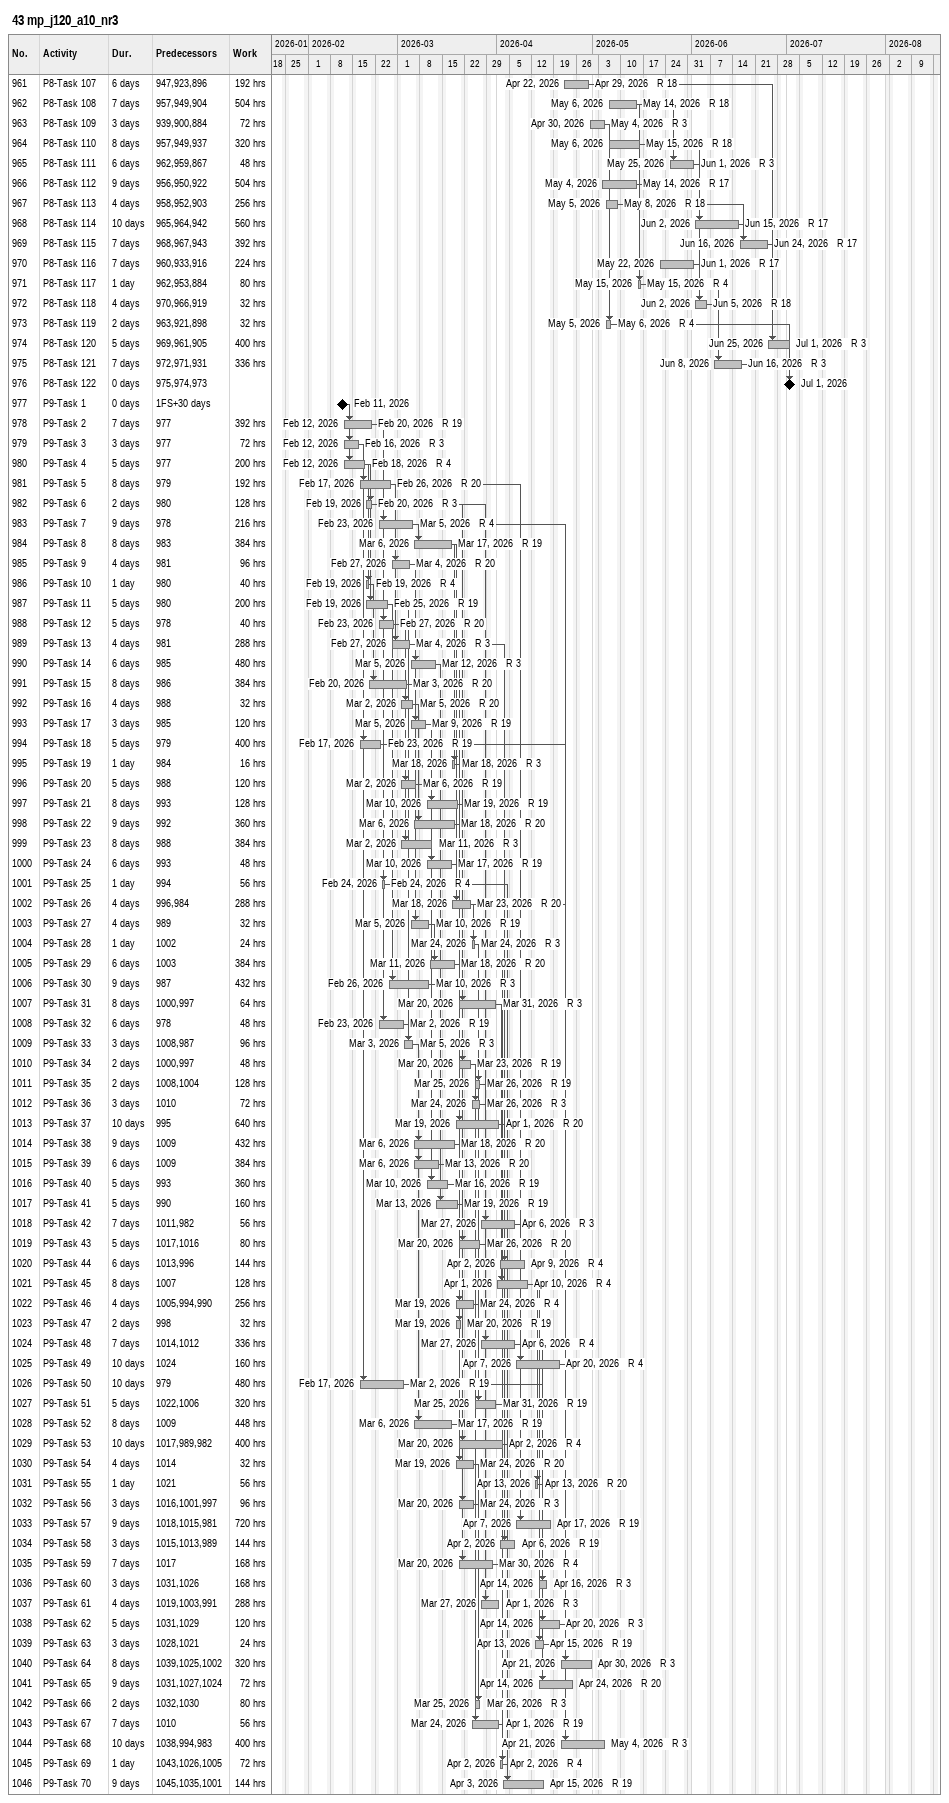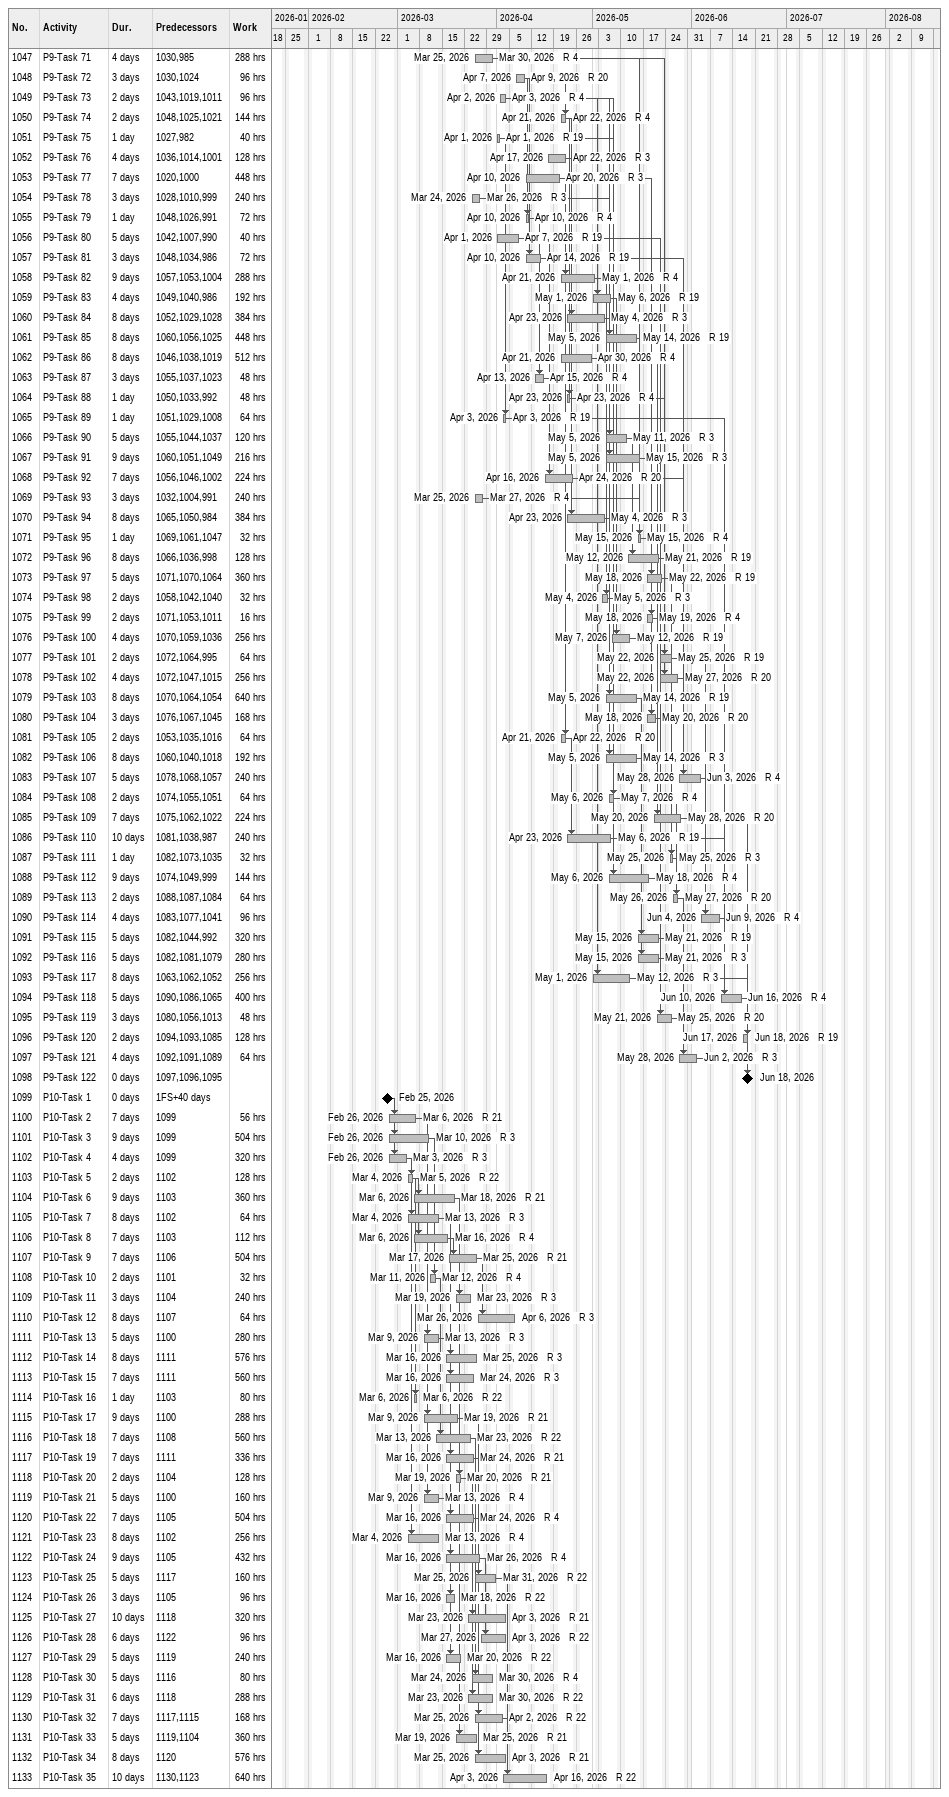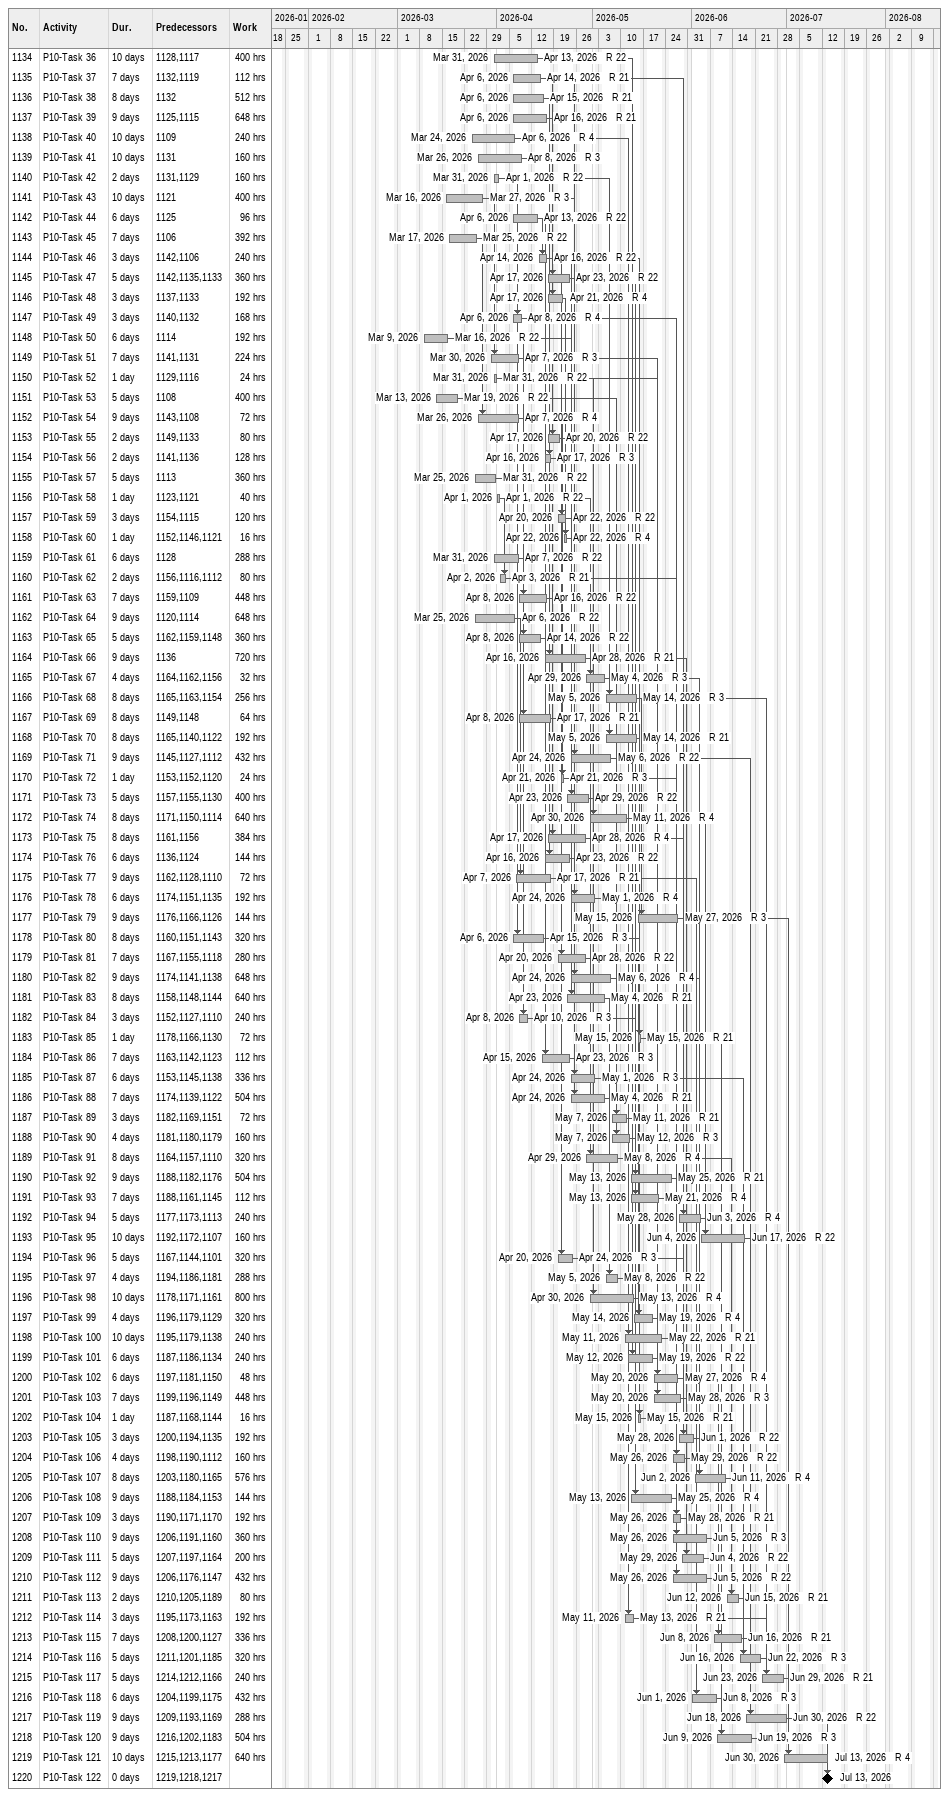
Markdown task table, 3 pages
43 mp_j120_a10_nr3

| ID | Task | Duration | Start | Finish | Predecessors | Resources | Work (h) |
|---|---|---|---|---|---|---|---|
| 961 | P8-Task 107 | 6d | 2026-04-22 | 2026-04-29 | 947, 923, 896 | R 18 | 192 |
| 962 | P8-Task 108 | 7d | 2026-05-06 | 2026-05-14 | 957, 949, 904 | R 18 | 504 |
| 963 | P8-Task 109 | 3d | 2026-04-30 | 2026-05-04 | 939, 900, 884 | R 3 | 72 |
| 964 | P8-Task 110 | 8d | 2026-05-06 | 2026-05-15 | 957, 949, 937 | R 18 | 320 |
| 965 | P8-Task 111 | 6d | 2026-05-25 | 2026-06-01 | 962, 959, 867 | R 3 | 48 |
| 966 | P8-Task 112 | 9d | 2026-05-04 | 2026-05-14 | 956, 950, 922 | R 17 | 504 |
| 967 | P8-Task 113 | 4d | 2026-05-05 | 2026-05-08 | 958, 952, 903 | R 18 | 256 |
| 968 | P8-Task 114 | 10d | 2026-06-02 | 2026-06-15 | 965, 964, 942 | R 17 | 560 |
| 969 | P8-Task 115 | 7d | 2026-06-16 | 2026-06-24 | 968, 967, 943 | R 17 | 392 |
| 970 | P8-Task 116 | 7d | 2026-05-22 | 2026-06-01 | 960, 933, 916 | R 17 | 224 |
| 971 | P8-Task 117 | 1d | 2026-05-15 | 2026-05-15 | 962, 953, 884 | R 4 | 80 |
| 972 | P8-Task 118 | 4d | 2026-06-02 | 2026-06-05 | 970, 966, 919 | R 18 | 32 |
| 973 | P8-Task 119 | 2d | 2026-05-05 | 2026-05-06 | 963, 921, 898 | R 4 | 32 |
| 974 | P8-Task 120 | 5d | 2026-06-25 | 2026-07-01 | 969, 961, 905 | R 3 | 400 |
| 975 | P8-Task 121 | 7d | 2026-06-08 | 2026-06-16 | 972, 971, 931 | R 3 | 336 |
| 976 | P8-Task 122 | 0d | 2026-07-01 | 2026-07-01 | 975, 974, 973 |  |  |
| 977 | P9-Task 1 | 0d | 2026-02-11 | 2026-02-11 | 1FS+30d |  |  |
| 978 | P9-Task 2 | 7d | 2026-02-12 | 2026-02-20 | 977 | R 19 | 392 |
| 979 | P9-Task 3 | 3d | 2026-02-12 | 2026-02-16 | 977 | R 3 | 72 |
| 980 | P9-Task 4 | 5d | 2026-02-12 | 2026-02-18 | 977 | R 4 | 200 |
| 981 | P9-Task 5 | 8d | 2026-02-17 | 2026-02-26 | 979 | R 20 | 192 |
| 982 | P9-Task 6 | 2d | 2026-02-19 | 2026-02-20 | 980 | R 3 | 128 |
| 983 | P9-Task 7 | 9d | 2026-02-23 | 2026-03-05 | 978 | R 4 | 216 |
| 984 | P9-Task 8 | 8d | 2026-03-06 | 2026-03-17 | 983 | R 19 | 384 |
| 985 | P9-Task 9 | 4d | 2026-02-27 | 2026-03-04 | 981 | R 20 | 96 |
| 986 | P9-Task 10 | 1d | 2026-02-19 | 2026-02-19 | 980 | R 4 | 40 |
| 987 | P9-Task 11 | 5d | 2026-02-19 | 2026-02-25 | 980 | R 19 | 200 |
| 988 | P9-Task 12 | 5d | 2026-02-23 | 2026-02-27 | 978 | R 20 | 40 |
| 989 | P9-Task 13 | 4d | 2026-02-27 | 2026-03-04 | 981 | R 3 | 288 |
| 990 | P9-Task 14 | 6d | 2026-03-05 | 2026-03-12 | 985 | R 3 | 480 |
| 991 | P9-Task 15 | 8d | 2026-02-20 | 2026-03-03 | 986 | R 20 | 384 |
| 992 | P9-Task 16 | 4d | 2026-03-02 | 2026-03-05 | 988 | R 20 | 32 |
| 993 | P9-Task 17 | 3d | 2026-03-05 | 2026-03-09 | 985 | R 19 | 120 |
| 994 | P9-Task 18 | 5d | 2026-02-17 | 2026-02-23 | 979 | R 19 | 400 |
| 995 | P9-Task 19 | 1d | 2026-03-18 | 2026-03-18 | 984 | R 3 | 16 |
| 996 | P9-Task 20 | 5d | 2026-03-02 | 2026-03-06 | 988 | R 19 | 120 |
| 997 | P9-Task 21 | 8d | 2026-03-10 | 2026-03-19 | 993 | R 19 | 128 |
| 998 | P9-Task 22 | 9d | 2026-03-06 | 2026-03-18 | 992 | R 20 | 360 |
| 999 | P9-Task 23 | 8d | 2026-03-02 | 2026-03-11 | 988 | R 3 | 384 |
| 1000 | P9-Task 24 | 6d | 2026-03-10 | 2026-03-17 | 993 | R 19 | 48 |
| 1001 | P9-Task 25 | 1d | 2026-02-24 | 2026-02-24 | 994 | R 4 | 56 |
| 1002 | P9-Task 26 | 4d | 2026-03-18 | 2026-03-23 | 996, 984 | R 20 | 288 |
| 1003 | P9-Task 27 | 4d | 2026-03-05 | 2026-03-10 | 989 | R 19 | 32 |
| 1004 | P9-Task 28 | 1d | 2026-03-24 | 2026-03-24 | 1002 | R 3 | 24 |
| 1005 | P9-Task 29 | 6d | 2026-03-11 | 2026-03-18 | 1003 | R 20 | 384 |
| 1006 | P9-Task 30 | 9d | 2026-02-26 | 2026-03-10 | 987 | R 3 | 432 |
| 1007 | P9-Task 31 | 8d | 2026-03-20 | 2026-03-31 | 1000, 997 | R 3 | 64 |
| 1008 | P9-Task 32 | 6d | 2026-02-23 | 2026-03-02 | 978 | R 19 | 48 |
| 1009 | P9-Task 33 | 3d | 2026-03-03 | 2026-03-05 | 1008, 987 | R 3 | 96 |
| 1010 | P9-Task 34 | 2d | 2026-03-20 | 2026-03-23 | 1000, 997 | R 19 | 48 |
| 1011 | P9-Task 35 | 2d | 2026-03-25 | 2026-03-26 | 1008, 1004 | R 19 | 128 |
| 1012 | P9-Task 36 | 3d | 2026-03-24 | 2026-03-26 | 1010 | R 3 | 72 |
| 1013 | P9-Task 37 | 10d | 2026-03-19 | 2026-04-01 | 995 | R 20 | 640 |
| 1014 | P9-Task 38 | 9d | 2026-03-06 | 2026-03-18 | 1009 | R 20 | 432 |
| 1015 | P9-Task 39 | 6d | 2026-03-06 | 2026-03-13 | 1009 | R 20 | 384 |
| 1016 | P9-Task 40 | 5d | 2026-03-10 | 2026-03-16 | 993 | R 19 | 360 |
| 1017 | P9-Task 41 | 5d | 2026-03-13 | 2026-03-19 | 990 | R 19 | 160 |
| 1018 | P9-Task 42 | 7d | 2026-03-27 | 2026-04-06 | 1011, 982 | R 3 | 56 |
| 1019 | P9-Task 43 | 5d | 2026-03-20 | 2026-03-26 | 1017, 1016 | R 20 | 80 |
| 1020 | P9-Task 44 | 6d | 2026-04-02 | 2026-04-09 | 1013, 996 | R 4 | 144 |
| 1021 | P9-Task 45 | 8d | 2026-04-01 | 2026-04-10 | 1007 | R 4 | 128 |
| 1022 | P9-Task 46 | 4d | 2026-03-19 | 2026-03-24 | 1005, 994, 990 | R 4 | 256 |
| 1023 | P9-Task 47 | 2d | 2026-03-19 | 2026-03-20 | 998 | R 19 | 32 |
| 1024 | P9-Task 48 | 7d | 2026-03-27 | 2026-04-06 | 1014, 1012 | R 4 | 336 |
| 1025 | P9-Task 49 | 10d | 2026-04-07 | 2026-04-20 | 1024 | R 4 | 160 |
| 1026 | P9-Task 50 | 10d | 2026-02-17 | 2026-03-02 | 979 | R 19 | 480 |
| 1027 | P9-Task 51 | 5d | 2026-03-25 | 2026-03-31 | 1022, 1006 | R 19 | 320 |
| 1028 | P9-Task 52 | 8d | 2026-03-06 | 2026-03-17 | 1009 | R 19 | 448 |
| 1029 | P9-Task 53 | 10d | 2026-03-20 | 2026-04-02 | 1017, 989, 982 | R 4 | 400 |
| 1030 | P9-Task 54 | 4d | 2026-03-19 | 2026-03-24 | 1014 | R 20 | 32 |
| 1031 | P9-Task 55 | 1d | 2026-04-13 | 2026-04-13 | 1021 | R 20 | 56 |
| 1032 | P9-Task 56 | 3d | 2026-03-20 | 2026-03-24 | 1016, 1001, 997 | R 3 | 96 |
| 1033 | P9-Task 57 | 9d | 2026-04-07 | 2026-04-17 | 1018, 1015, 981 | R 19 | 720 |
| 1034 | P9-Task 58 | 3d | 2026-04-02 | 2026-04-06 | 1015, 1013, 989 | R 19 | 144 |
| 1035 | P9-Task 59 | 7d | 2026-03-20 | 2026-03-30 | 1017 | R 4 | 168 |
| 1036 | P9-Task 60 | 3d | 2026-04-14 | 2026-04-16 | 1031, 1026 | R 3 | 168 |
| 1037 | P9-Task 61 | 4d | 2026-03-27 | 2026-04-01 | 1019, 1003, 991 | R 3 | 288 |
| 1038 | P9-Task 62 | 5d | 2026-04-14 | 2026-04-20 | 1031, 1029 | R 3 | 120 |
| 1039 | P9-Task 63 | 3d | 2026-04-13 | 2026-04-15 | 1028, 1021 | R 19 | 24 |
| 1040 | P9-Task 64 | 8d | 2026-04-21 | 2026-04-30 | 1039, 1025, 1002 | R 3 | 320 |
| 1041 | P9-Task 65 | 9d | 2026-04-14 | 2026-04-24 | 1031, 1027, 1024 | R 20 | 72 |
| 1042 | P9-Task 66 | 2d | 2026-03-25 | 2026-03-26 | 1032, 1030 | R 3 | 80 |
| 1043 | P9-Task 67 | 7d | 2026-03-24 | 2026-04-01 | 1010 | R 19 | 56 |
| 1044 | P9-Task 68 | 10d | 2026-04-21 | 2026-05-04 | 1038, 994, 983 | R 3 | 400 |
| 1045 | P9-Task 69 | 1d | 2026-04-02 | 2026-04-02 | 1043, 1026, 1005 | R 4 | 72 |
| 1046 | P9-Task 70 | 9d | 2026-04-03 | 2026-04-15 | 1045, 1035, 1001 | R 19 | 144 |
| 1047 | P9-Task 71 | 4d | 2026-03-25 | 2026-03-30 | 1030, 985 | R 4 | 288 |
| 1048 | P9-Task 72 | 3d | 2026-04-07 | 2026-04-09 | 1030, 1024 | R 20 | 96 |
| 1049 | P9-Task 73 | 2d | 2026-04-02 | 2026-04-03 | 1043, 1019, 1011 | R 4 | 96 |
| 1050 | P9-Task 74 | 2d | 2026-04-21 | 2026-04-22 | 1048, 1025, 1021 | R 4 | 144 |
| 1051 | P9-Task 75 | 1d | 2026-04-01 | 2026-04-01 | 1027, 982 | R 19 | 40 |
| 1052 | P9-Task 76 | 4d | 2026-04-17 | 2026-04-22 | 1036, 1014, 1001 | R 3 | 128 |
| 1053 | P9-Task 77 | 7d | 2026-04-10 | 2026-04-20 | 1020, 1000 | R 3 | 448 |
| 1054 | P9-Task 78 | 3d | 2026-03-24 | 2026-03-26 | 1028, 1010, 999 | R 3 | 240 |
| 1055 | P9-Task 79 | 1d | 2026-04-10 | 2026-04-10 | 1048, 1026, 991 | R 4 | 72 |
| 1056 | P9-Task 80 | 5d | 2026-04-01 | 2026-04-07 | 1042, 1007, 990 | R 19 | 40 |
| 1057 | P9-Task 81 | 3d | 2026-04-10 | 2026-04-14 | 1048, 1034, 986 | R 19 | 72 |
| 1058 | P9-Task 82 | 9d | 2026-04-21 | 2026-05-01 | 1057, 1053, 1004 | R 4 | 288 |
| 1059 | P9-Task 83 | 4d | 2026-05-01 | 2026-05-06 | 1049, 1040, 986 | R 19 | 192 |
| 1060 | P9-Task 84 | 8d | 2026-04-23 | 2026-05-04 | 1052, 1029, 1028 | R 3 | 384 |
| 1061 | P9-Task 85 | 8d | 2026-05-05 | 2026-05-14 | 1060, 1056, 1025 | R 19 | 448 |
| 1062 | P9-Task 86 | 8d | 2026-04-21 | 2026-04-30 | 1046, 1038, 1019 | R 4 | 512 |
| 1063 | P9-Task 87 | 3d | 2026-04-13 | 2026-04-15 | 1055, 1037, 1023 | R 4 | 48 |
| 1064 | P9-Task 88 | 1d | 2026-04-23 | 2026-04-23 | 1050, 1033, 992 | R 4 | 48 |
| 1065 | P9-Task 89 | 1d | 2026-04-03 | 2026-04-03 | 1051, 1029, 1008 | R 19 | 64 |
| 1066 | P9-Task 90 | 5d | 2026-05-05 | 2026-05-11 | 1055, 1044, 1037 | R 3 | 120 |
| 1067 | P9-Task 91 | 9d | 2026-05-05 | 2026-05-15 | 1060, 1051, 1049 | R 3 | 216 |
| 1068 | P9-Task 92 | 7d | 2026-04-16 | 2026-04-24 | 1056, 1046, 1002 | R 20 | 224 |
| 1069 | P9-Task 93 | 3d | 2026-03-25 | 2026-03-27 | 1032, 1004, 991 | R 4 | 240 |
| 1070 | P9-Task 94 | 8d | 2026-04-23 | 2026-05-04 | 1065, 1050, 984 | R 3 | 384 |
| 1071 | P9-Task 95 | 1d | 2026-05-15 | 2026-05-15 | 1069, 1061, 1047 | R 4 | 32 |
| 1072 | P9-Task 96 | 8d | 2026-05-12 | 2026-05-21 | 1066, 1036, 998 | R 19 | 128 |
| 1073 | P9-Task 97 | 5d | 2026-05-18 | 2026-05-22 | 1071, 1070, 1064 | R 19 | 360 |
| 1074 | P9-Task 98 | 2d | 2026-05-04 | 2026-05-05 | 1058, 1042, 1040 | R 3 | 32 |
| 1075 | P9-Task 99 | 2d | 2026-05-18 | 2026-05-19 | 1071, 1053, 1011 | R 4 | 16 |
| 1076 | P9-Task 100 | 4d | 2026-05-07 | 2026-05-12 | 1070, 1059, 1036 | R 19 | 256 |
| 1077 | P9-Task 101 | 2d | 2026-05-22 | 2026-05-25 | 1072, 1064, 995 | R 19 | 64 |
| 1078 | P9-Task 102 | 4d | 2026-05-22 | 2026-05-27 | 1072, 1047, 1015 | R 20 | 256 |
| 1079 | P9-Task 103 | 8d | 2026-05-05 | 2026-05-14 | 1070, 1064, 1054 | R 19 | 640 |
| 1080 | P9-Task 104 | 3d | 2026-05-18 | 2026-05-20 | 1076, 1067, 1045 | R 20 | 168 |
| 1081 | P9-Task 105 | 2d | 2026-04-21 | 2026-04-22 | 1053, 1035, 1016 | R 20 | 64 |
| 1082 | P9-Task 106 | 8d | 2026-05-05 | 2026-05-14 | 1060, 1040, 1018 | R 3 | 192 |
| 1083 | P9-Task 107 | 5d | 2026-05-28 | 2026-06-03 | 1078, 1068, 1057 | R 4 | 240 |
| 1084 | P9-Task 108 | 2d | 2026-05-06 | 2026-05-07 | 1074, 1055, 1051 | R 4 | 64 |
| 1085 | P9-Task 109 | 7d | 2026-05-20 | 2026-05-28 | 1075, 1062, 1022 | R 20 | 224 |
| 1086 | P9-Task 110 | 10d | 2026-04-23 | 2026-05-06 | 1081, 1038, 987 | R 19 | 240 |
| 1087 | P9-Task 111 | 1d | 2026-05-25 | 2026-05-25 | 1082, 1073, 1035 | R 3 | 32 |
| 1088 | P9-Task 112 | 9d | 2026-05-06 | 2026-05-18 | 1074, 1049, 999 | R 4 | 144 |
| 1089 | P9-Task 113 | 2d | 2026-05-26 | 2026-05-27 | 1088, 1087, 1084 | R 20 | 64 |
| 1090 | P9-Task 114 | 4d | 2026-06-04 | 2026-06-09 | 1083, 1077, 1041 | R 4 | 96 |
| 1091 | P9-Task 115 | 5d | 2026-05-15 | 2026-05-21 | 1082, 1044, 992 | R 19 | 320 |
| 1092 | P9-Task 116 | 5d | 2026-05-15 | 2026-05-21 | 1082, 1081, 1079 | R 3 | 280 |
| 1093 | P9-Task 117 | 8d | 2026-05-01 | 2026-05-12 | 1063, 1062, 1052 | R 3 | 256 |
| 1094 | P9-Task 118 | 5d | 2026-06-10 | 2026-06-16 | 1090, 1086, 1065 | R 4 | 400 |
| 1095 | P9-Task 119 | 3d | 2026-05-21 | 2026-05-25 | 1080, 1056, 1013 | R 20 | 48 |
| 1096 | P9-Task 120 | 2d | 2026-06-17 | 2026-06-18 | 1094, 1093, 1085 | R 19 | 128 |
| 1097 | P9-Task 121 | 4d | 2026-05-28 | 2026-06-02 | 1092, 1091, 1089 | R 3 | 64 |
| 1098 | P9-Task 122 | 0d | 2026-06-18 | 2026-06-18 | 1097, 1096, 1095 |  |  |
| 1099 | P10-Task 1 | 0d | 2026-02-25 | 2026-02-25 | 1FS+40d |  |  |
| 1100 | P10-Task 2 | 7d | 2026-02-26 | 2026-03-06 | 1099 | R 21 | 56 |
| 1101 | P10-Task 3 | 9d | 2026-02-26 | 2026-03-10 | 1099 | R 3 | 504 |
| 1102 | P10-Task 4 | 4d | 2026-02-26 | 2026-03-03 | 1099 | R 3 | 320 |
| 1103 | P10-Task 5 | 2d | 2026-03-04 | 2026-03-05 | 1102 | R 22 | 128 |
| 1104 | P10-Task 6 | 9d | 2026-03-06 | 2026-03-18 | 1103 | R 21 | 360 |
| 1105 | P10-Task 7 | 8d | 2026-03-04 | 2026-03-13 | 1102 | R 3 | 64 |
| 1106 | P10-Task 8 | 7d | 2026-03-06 | 2026-03-16 | 1103 | R 4 | 112 |
| 1107 | P10-Task 9 | 7d | 2026-03-17 | 2026-03-25 | 1106 | R 21 | 504 |
| 1108 | P10-Task 10 | 2d | 2026-03-11 | 2026-03-12 | 1101 | R 4 | 32 |
| 1109 | P10-Task 11 | 3d | 2026-03-19 | 2026-03-23 | 1104 | R 3 | 240 |
| 1110 | P10-Task 12 | 8d | 2026-03-26 | 2026-04-06 | 1107 | R 3 | 64 |
| 1111 | P10-Task 13 | 5d | 2026-03-09 | 2026-03-13 | 1100 | R 3 | 280 |
| 1112 | P10-Task 14 | 8d | 2026-03-16 | 2026-03-25 | 1111 | R 3 | 576 |
| 1113 | P10-Task 15 | 7d | 2026-03-16 | 2026-03-24 | 1111 | R 3 | 560 |
| 1114 | P10-Task 16 | 1d | 2026-03-06 | 2026-03-06 | 1103 | R 22 | 80 |
| 1115 | P10-Task 17 | 9d | 2026-03-09 | 2026-03-19 | 1100 | R 21 | 288 |
| 1116 | P10-Task 18 | 7d | 2026-03-13 | 2026-03-23 | 1108 | R 22 | 560 |
| 1117 | P10-Task 19 | 7d | 2026-03-16 | 2026-03-24 | 1111 | R 21 | 336 |
| 1118 | P10-Task 20 | 2d | 2026-03-19 | 2026-03-20 | 1104 | R 21 | 128 |
| 1119 | P10-Task 21 | 5d | 2026-03-09 | 2026-03-13 | 1100 | R 4 | 160 |
| 1120 | P10-Task 22 | 7d | 2026-03-16 | 2026-03-24 | 1105 | R 4 | 504 |
| 1121 | P10-Task 23 | 8d | 2026-03-04 | 2026-03-13 | 1102 | R 4 | 256 |
| 1122 | P10-Task 24 | 9d | 2026-03-16 | 2026-03-26 | 1105 | R 4 | 432 |
| 1123 | P10-Task 25 | 5d | 2026-03-25 | 2026-03-31 | 1117 | R 22 | 160 |
| 1124 | P10-Task 26 | 3d | 2026-03-16 | 2026-03-18 | 1105 | R 22 | 96 |
| 1125 | P10-Task 27 | 10d | 2026-03-23 | 2026-04-03 | 1118 | R 21 | 320 |
| 1126 | P10-Task 28 | 6d | 2026-03-27 | 2026-04-03 | 1122 | R 22 | 96 |
| 1127 | P10-Task 29 | 5d | 2026-03-16 | 2026-03-20 | 1119 | R 22 | 240 |
| 1128 | P10-Task 30 | 5d | 2026-03-24 | 2026-03-30 | 1116 | R 4 | 80 |
| 1129 | P10-Task 31 | 6d | 2026-03-23 | 2026-03-30 | 1118 | R 22 | 288 |
| 1130 | P10-Task 32 | 7d | 2026-03-25 | 2026-04-02 | 1117, 1115 | R 22 | 168 |
| 1131 | P10-Task 33 | 5d | 2026-03-19 | 2026-03-25 | 1119, 1104 | R 21 | 360 |
| 1132 | P10-Task 34 | 8d | 2026-03-25 | 2026-04-03 | 1120 | R 21 | 576 |
| 1133 | P10-Task 35 | 10d | 2026-04-03 | 2026-04-16 | 1130, 1123 | R 22 | 640 |
| 1134 | P10-Task 36 | 10d | 2026-03-31 | 2026-04-13 | 1128, 1117 | R 22 | 400 |
| 1135 | P10-Task 37 | 7d | 2026-04-06 | 2026-04-14 | 1132, 1119 | R 21 | 112 |
| 1136 | P10-Task 38 | 8d | 2026-04-06 | 2026-04-15 | 1132 | R 21 | 512 |
| 1137 | P10-Task 39 | 9d | 2026-04-06 | 2026-04-16 | 1125, 1115 | R 21 | 648 |
| 1138 | P10-Task 40 | 10d | 2026-03-24 | 2026-04-06 | 1109 | R 4 | 240 |
| 1139 | P10-Task 41 | 10d | 2026-03-26 | 2026-04-08 | 1131 | R 3 | 160 |
| 1140 | P10-Task 42 | 2d | 2026-03-31 | 2026-04-01 | 1131, 1129 | R 22 | 160 |
| 1141 | P10-Task 43 | 10d | 2026-03-16 | 2026-03-27 | 1121 | R 3 | 400 |
| 1142 | P10-Task 44 | 6d | 2026-04-06 | 2026-04-13 | 1125 | R 22 | 96 |
| 1143 | P10-Task 45 | 7d | 2026-03-17 | 2026-03-25 | 1106 | R 22 | 392 |
| 1144 | P10-Task 46 | 3d | 2026-04-14 | 2026-04-16 | 1142, 1106 | R 22 | 240 |
| 1145 | P10-Task 47 | 5d | 2026-04-17 | 2026-04-23 | 1142, 1135, 1133 | R 22 | 360 |
| 1146 | P10-Task 48 | 3d | 2026-04-17 | 2026-04-21 | 1137, 1133 | R 4 | 192 |
| 1147 | P10-Task 49 | 3d | 2026-04-06 | 2026-04-08 | 1140, 1132 | R 4 | 168 |
| 1148 | P10-Task 50 | 6d | 2026-03-09 | 2026-03-16 | 1114 | R 22 | 192 |
| 1149 | P10-Task 51 | 7d | 2026-03-30 | 2026-04-07 | 1141, 1131 | R 3 | 224 |
| 1150 | P10-Task 52 | 1d | 2026-03-31 | 2026-03-31 | 1129, 1116 | R 22 | 24 |
| 1151 | P10-Task 53 | 5d | 2026-03-13 | 2026-03-19 | 1108 | R 22 | 400 |
| 1152 | P10-Task 54 | 9d | 2026-03-26 | 2026-04-07 | 1143, 1108 | R 4 | 72 |
| 1153 | P10-Task 55 | 2d | 2026-04-17 | 2026-04-20 | 1149, 1133 | R 22 | 80 |
| 1154 | P10-Task 56 | 2d | 2026-04-16 | 2026-04-17 | 1141, 1136 | R 3 | 128 |
| 1155 | P10-Task 57 | 5d | 2026-03-25 | 2026-03-31 | 1113 | R 22 | 360 |
| 1156 | P10-Task 58 | 1d | 2026-04-01 | 2026-04-01 | 1123, 1121 | R 22 | 40 |
| 1157 | P10-Task 59 | 3d | 2026-04-20 | 2026-04-22 | 1154, 1115 | R 22 | 120 |
| 1158 | P10-Task 60 | 1d | 2026-04-22 | 2026-04-22 | 1152, 1146, 1121 | R 4 | 16 |
| 1159 | P10-Task 61 | 6d | 2026-03-31 | 2026-04-07 | 1128 | R 22 | 288 |
| 1160 | P10-Task 62 | 2d | 2026-04-02 | 2026-04-03 | 1156, 1116, 1112 | R 21 | 80 |
| 1161 | P10-Task 63 | 7d | 2026-04-08 | 2026-04-16 | 1159, 1109 | R 22 | 448 |
| 1162 | P10-Task 64 | 9d | 2026-03-25 | 2026-04-06 | 1120, 1114 | R 22 | 648 |
| 1163 | P10-Task 65 | 5d | 2026-04-08 | 2026-04-14 | 1162, 1159, 1148 | R 22 | 360 |
| 1164 | P10-Task 66 | 9d | 2026-04-16 | 2026-04-28 | 1136 | R 21 | 720 |
| 1165 | P10-Task 67 | 4d | 2026-04-29 | 2026-05-04 | 1164, 1162, 1156 | R 3 | 32 |
| 1166 | P10-Task 68 | 8d | 2026-05-05 | 2026-05-14 | 1165, 1163, 1154 | R 3 | 256 |
| 1167 | P10-Task 69 | 8d | 2026-04-08 | 2026-04-17 | 1149, 1148 | R 21 | 64 |
| 1168 | P10-Task 70 | 8d | 2026-05-05 | 2026-05-14 | 1165, 1140, 1122 | R 21 | 192 |
| 1169 | P10-Task 71 | 9d | 2026-04-24 | 2026-05-06 | 1145, 1127, 1112 | R 22 | 432 |
| 1170 | P10-Task 72 | 1d | 2026-04-21 | 2026-04-21 | 1153, 1152, 1120 | R 3 | 24 |
| 1171 | P10-Task 73 | 5d | 2026-04-23 | 2026-04-29 | 1157, 1155, 1130 | R 22 | 400 |
| 1172 | P10-Task 74 | 8d | 2026-04-30 | 2026-05-11 | 1171, 1150, 1114 | R 4 | 640 |
| 1173 | P10-Task 75 | 8d | 2026-04-17 | 2026-04-28 | 1161, 1156 | R 4 | 384 |
| 1174 | P10-Task 76 | 6d | 2026-04-16 | 2026-04-23 | 1136, 1124 | R 22 | 144 |
| 1175 | P10-Task 77 | 9d | 2026-04-07 | 2026-04-17 | 1162, 1128, 1110 | R 21 | 72 |
| 1176 | P10-Task 78 | 6d | 2026-04-24 | 2026-05-01 | 1174, 1151, 1135 | R 4 | 192 |
| 1177 | P10-Task 79 | 9d | 2026-05-15 | 2026-05-27 | 1176, 1166, 1126 | R 3 | 144 |
| 1178 | P10-Task 80 | 8d | 2026-04-06 | 2026-04-15 | 1160, 1151, 1143 | R 3 | 320 |
| 1179 | P10-Task 81 | 7d | 2026-04-20 | 2026-04-28 | 1167, 1155, 1118 | R 22 | 280 |
| 1180 | P10-Task 82 | 9d | 2026-04-24 | 2026-05-06 | 1174, 1141, 1138 | R 4 | 648 |
| 1181 | P10-Task 83 | 8d | 2026-04-23 | 2026-05-04 | 1158, 1148, 1144 | R 21 | 640 |
| 1182 | P10-Task 84 | 3d | 2026-04-08 | 2026-04-10 | 1152, 1127, 1110 | R 3 | 240 |
| 1183 | P10-Task 85 | 1d | 2026-05-15 | 2026-05-15 | 1178, 1166, 1130 | R 21 | 72 |
| 1184 | P10-Task 86 | 7d | 2026-04-15 | 2026-04-23 | 1163, 1142, 1123 | R 3 | 112 |
| 1185 | P10-Task 87 | 6d | 2026-04-24 | 2026-05-01 | 1153, 1145, 1138 | R 3 | 336 |
| 1186 | P10-Task 88 | 7d | 2026-04-24 | 2026-05-04 | 1174, 1139, 1122 | R 21 | 504 |
| 1187 | P10-Task 89 | 3d | 2026-05-07 | 2026-05-11 | 1182, 1169, 1151 | R 21 | 72 |
| 1188 | P10-Task 90 | 4d | 2026-05-07 | 2026-05-12 | 1181, 1180, 1179 | R 3 | 160 |
| 1189 | P10-Task 91 | 8d | 2026-04-29 | 2026-05-08 | 1164, 1157, 1110 | R 4 | 320 |
| 1190 | P10-Task 92 | 9d | 2026-05-13 | 2026-05-25 | 1188, 1182, 1176 | R 21 | 504 |
| 1191 | P10-Task 93 | 7d | 2026-05-13 | 2026-05-21 | 1188, 1161, 1145 | R 4 | 112 |
| 1192 | P10-Task 94 | 5d | 2026-05-28 | 2026-06-03 | 1177, 1173, 1113 | R 4 | 240 |
| 1193 | P10-Task 95 | 10d | 2026-06-04 | 2026-06-17 | 1192, 1172, 1107 | R 22 | 160 |
| 1194 | P10-Task 96 | 5d | 2026-04-20 | 2026-04-24 | 1167, 1144, 1101 | R 3 | 320 |
| 1195 | P10-Task 97 | 4d | 2026-05-05 | 2026-05-08 | 1194, 1186, 1181 | R 22 | 288 |
| 1196 | P10-Task 98 | 10d | 2026-04-30 | 2026-05-13 | 1178, 1171, 1161 | R 4 | 800 |
| 1197 | P10-Task 99 | 4d | 2026-05-14 | 2026-05-19 | 1196, 1179, 1129 | R 4 | 320 |
| 1198 | P10-Task 100 | 10d | 2026-05-11 | 2026-05-22 | 1195, 1179, 1138 | R 21 | 240 |
| 1199 | P10-Task 101 | 6d | 2026-05-12 | 2026-05-19 | 1187, 1186, 1134 | R 22 | 240 |
| 1200 | P10-Task 102 | 6d | 2026-05-20 | 2026-05-27 | 1197, 1181, 1150 | R 4 | 48 |
| 1201 | P10-Task 103 | 7d | 2026-05-20 | 2026-05-28 | 1199, 1196, 1149 | R 3 | 448 |
| 1202 | P10-Task 104 | 1d | 2026-05-15 | 2026-05-15 | 1187, 1168, 1144 | R 21 | 16 |
| 1203 | P10-Task 105 | 3d | 2026-05-28 | 2026-06-01 | 1200, 1194, 1135 | R 22 | 192 |
| 1204 | P10-Task 106 | 4d | 2026-05-26 | 2026-05-29 | 1198, 1190, 1112 | R 22 | 160 |
| 1205 | P10-Task 107 | 8d | 2026-06-02 | 2026-06-11 | 1203, 1180, 1165 | R 4 | 576 |
| 1206 | P10-Task 108 | 9d | 2026-05-13 | 2026-05-25 | 1188, 1184, 1153 | R 4 | 144 |
| 1207 | P10-Task 109 | 3d | 2026-05-26 | 2026-05-28 | 1190, 1171, 1170 | R 21 | 192 |
| 1208 | P10-Task 110 | 9d | 2026-05-26 | 2026-06-05 | 1206, 1191, 1160 | R 3 | 360 |
| 1209 | P10-Task 111 | 5d | 2026-05-29 | 2026-06-04 | 1207, 1197, 1164 | R 22 | 200 |
| 1210 | P10-Task 112 | 9d | 2026-05-26 | 2026-06-05 | 1206, 1176, 1147 | R 22 | 432 |
| 1211 | P10-Task 113 | 2d | 2026-06-12 | 2026-06-15 | 1210, 1205, 1189 | R 21 | 80 |
| 1212 | P10-Task 114 | 3d | 2026-05-11 | 2026-05-13 | 1195, 1173, 1163 | R 21 | 192 |
| 1213 | P10-Task 115 | 7d | 2026-06-08 | 2026-06-16 | 1208, 1200, 1127 | R 21 | 336 |
| 1214 | P10-Task 116 | 5d | 2026-06-16 | 2026-06-22 | 1211, 1201, 1185 | R 3 | 320 |
| 1215 | P10-Task 117 | 5d | 2026-06-23 | 2026-06-29 | 1214, 1212, 1166 | R 21 | 240 |
| 1216 | P10-Task 118 | 6d | 2026-06-01 | 2026-06-08 | 1204, 1199, 1175 | R 3 | 432 |
| 1217 | P10-Task 119 | 9d | 2026-06-18 | 2026-06-30 | 1209, 1193, 1169 | R 22 | 288 |
| 1218 | P10-Task 120 | 9d | 2026-06-09 | 2026-06-19 | 1216, 1202, 1183 | R 3 | 504 |
| 1219 | P10-Task 121 | 10d | 2026-06-30 | 2026-07-13 | 1215, 1213, 1177 | R 4 | 640 |
| 1220 | P10-Task 122 | 0d | 2026-07-13 | 2026-07-13 | 1219, 1218, 1217 |  |  |
